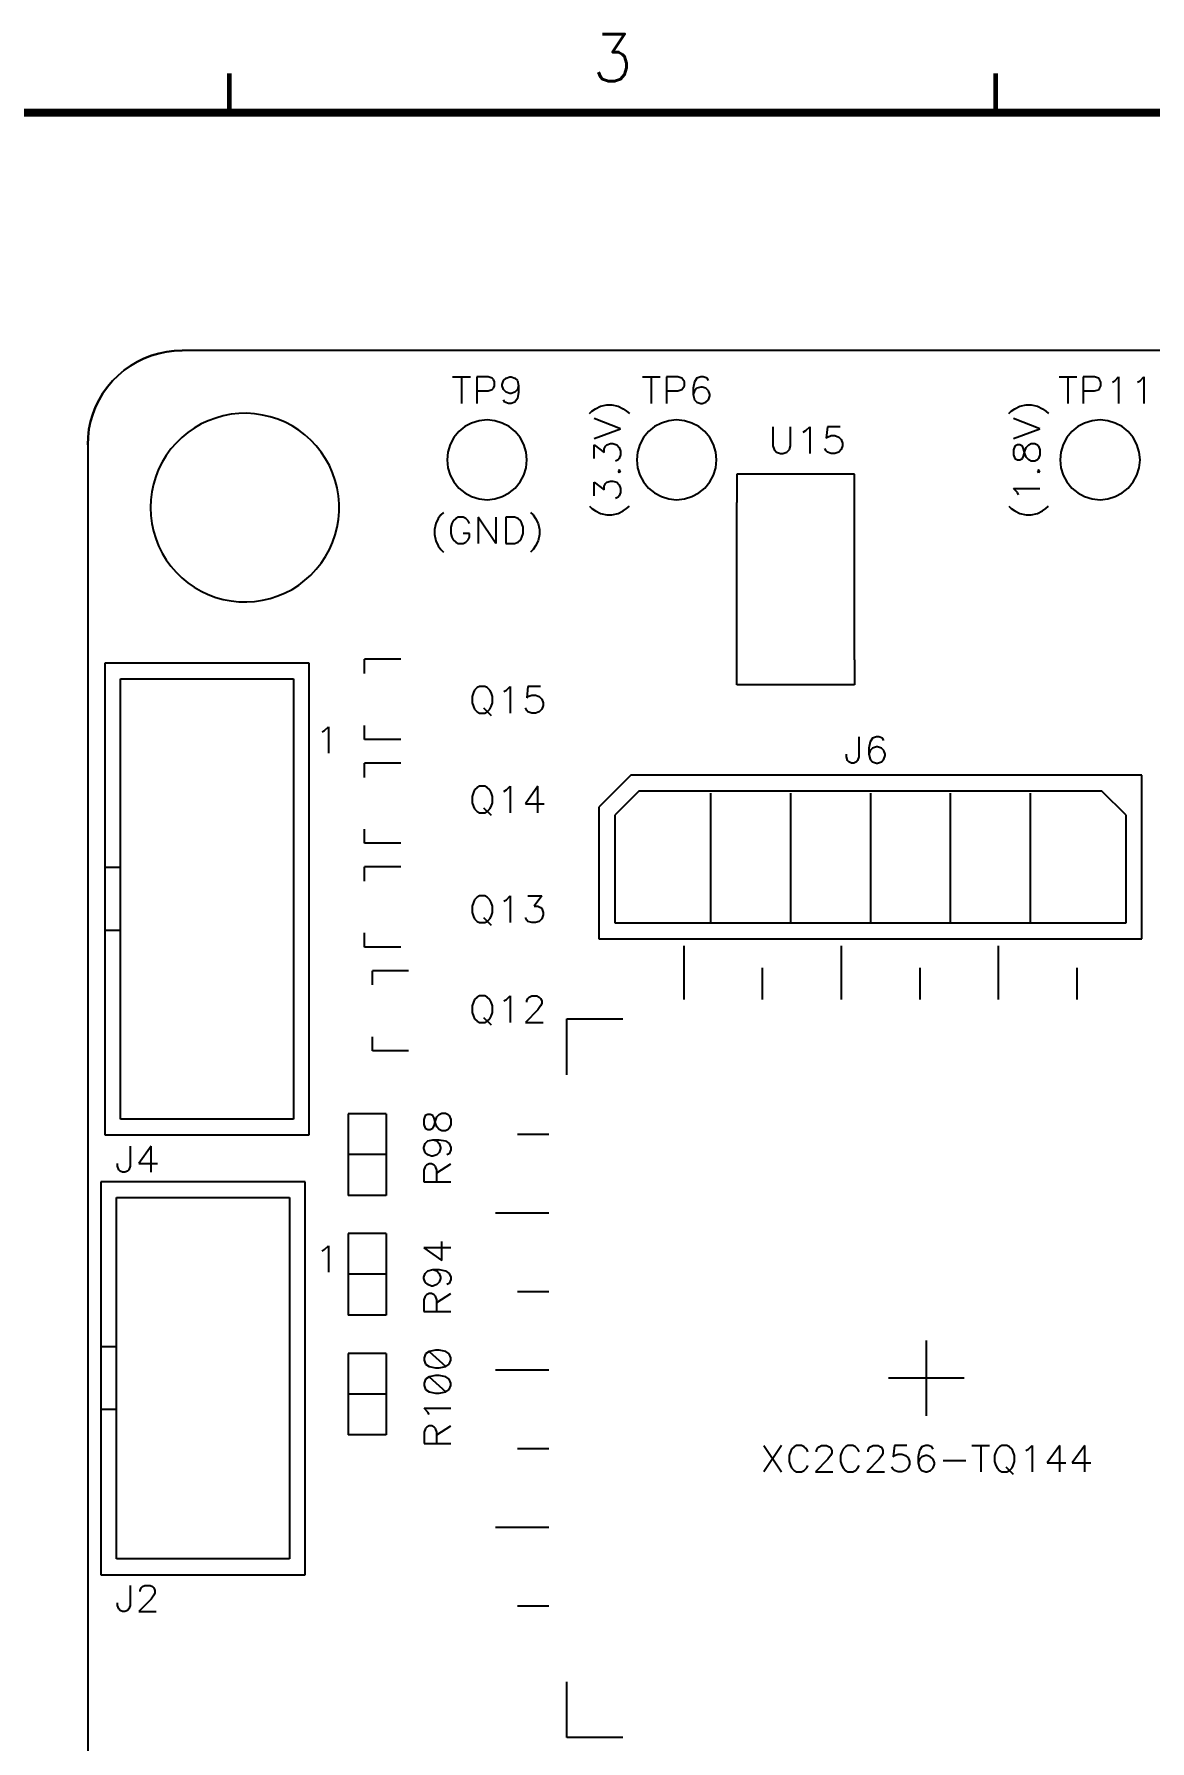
# Model space of a CAD drawing. Extents: x 295 to 953, y 10 to 290.
# Drawn here: x 577.1 to 648, y 181.4 to 290 of the extents above; entities that cross this region are included whole.
import ezdxf
from ezdxf.enums import TextEntityAlignment as Align

# ---------------------------------------------------------------- set-up
doc = ezdxf.new("R2010")
doc.units = 0
doc.header["$LTSCALE"] = 5
doc.header["$MEASUREMENT"] = 0
doc.layers.get('0').update_dxf_attribs({"linetype": 'CONTINUOUS', "lineweight": 25})
for name, color, linetype in [('130409_DV-DPH-A6_TSK', 10, 'CONTINUOUS'), ('문자', 4, 'CONTINUOUS'), ('테두리', 3, 'CONTINUOUS')]:
    doc.layers.add(name, color=color, linetype=linetype)
doc.styles.get("Standard").update_dxf_attribs({"font": 'simplex.shx'})

# ---------------------------------------------------------------- blocks, each defined once
blk = doc.blocks.new('C')
at = {"layer": '테두리'}
for points, const_width in [([(112.5, 287.5), (112.5, 285)], 0.3), ([(161.25, 287.5), (161.25, 285)], 0.3), ([(15, 285), (15, 15), (405, 15), (405, 285), (15, 285)], 0.5)]:
    blk.add_lwpolyline(points, dxfattribs=dict(at, const_width=const_width))
at = {"layer": '문자'}
blk.add_text('3', height=3, dxfattribs=at).set_placement((136.88, 288.5), align=Align.MIDDLE)

msp = doc.modelspace()

# ---------------------------------------------------------------- linework, layer by layer
at = {"layer": '130409_DV-DPH-A6_TSK', "color": 7}
for p, q in [((584.06, 269.37), (583.62, 269.16)), ((583.62, 269.16), (584.06, 269.37)), ((584.53, 269.56), (584.06, 269.37)), ((584.06, 269.37), (584.53, 269.56)), ((585, 269.69), (584.53, 269.56)), ((584.53, 269.56), (585, 269.69)), ((585.49, 269.8), (585, 269.69)), ((585, 269.69), (585.49, 269.8)), ((585.98, 269.86), (585.49, 269.8)), ((585.49, 269.8), (585.98, 269.86)), ((586.48, 269.88), (585.98, 269.86)), ((585.98, 269.86), (586.48, 269.88)), ((794.47, 269.88), (586.48, 269.88)), ((794.47, 269.88), (586.48, 269.88)), ((582.41, 268.29), (582.06, 267.94)), ((582.06, 267.94), (582.41, 268.29)), ((582.79, 268.62), (582.41, 268.29)), ((582.41, 268.29), (582.79, 268.62)), ((583.2, 268.9), (582.79, 268.62)), ((582.79, 268.62), (583.2, 268.9)), ((583.62, 269.16), (583.2, 268.9)), ((583.2, 268.9), (583.62, 269.16)), ((603.69, 268.2), (604.83, 268.2)), ((604.26, 268.2), (604.26, 266.5)), ((605.95, 268.2), (605.23, 268.2)), ((605.23, 268.2), (605.23, 266.5)), ((606.2, 268.12), (605.95, 268.2)), ((607.09, 268.12), (607.33, 268.2)), ((607.33, 268.2), (607.41, 268.2)), ((607.41, 268.2), (607.65, 268.12)), ((615.76, 268.2), (616.89, 268.2)), ((616.32, 268.2), (616.32, 266.5)), ((618.02, 268.2), (617.29, 268.2)), ((617.29, 268.2), (617.29, 266.5)), ((618.26, 268.12), (618.02, 268.2)), ((619.48, 268.2), (619.23, 268.12)), ((619.63, 268.2), (619.48, 268.2)), ((619.88, 268.12), (619.63, 268.2)), ((642.27, 268.19), (643.39, 268.19)), ((642.83, 268.19), (642.83, 266.5)), ((644.52, 268.19), (643.8, 268.19)), ((643.8, 268.19), (643.8, 266.5)), ((644.76, 268.11), (644.52, 268.19)), ((645.81, 267.95), (646.05, 268.19)), ((646.05, 268.19), (646.05, 266.5)), ((647.42, 267.95), (647.66, 268.19)), ((647.66, 268.19), (647.66, 266.5)), ((581.45, 267.16), (581.2, 266.74)), ((581.2, 266.74), (581.45, 267.16)), ((581.74, 267.57), (581.45, 267.16)), ((581.45, 267.16), (581.74, 267.57)), ((582.06, 267.94), (581.74, 267.57)), ((581.74, 267.57), (582.06, 267.94)), ((605.23, 267.31), (605.95, 267.31)), ((605.95, 267.31), (606.2, 267.39)), ((606.28, 268.04), (606.2, 268.12)), ((606.2, 267.39), (606.28, 267.47)), ((606.36, 267.88), (606.28, 268.04)), ((606.28, 267.47), (606.36, 267.63)), ((606.36, 267.63), (606.36, 267.88)), ((606.84, 267.71), (606.92, 267.96)), ((606.84, 267.63), (606.84, 267.71)), ((606.92, 267.39), (606.84, 267.63)), ((606.92, 267.96), (607.09, 268.12)), ((607.09, 267.23), (606.92, 267.39)), ((607.33, 267.15), (607.09, 267.23)), ((607.41, 267.15), (607.33, 267.15)), ((607.65, 267.23), (607.41, 267.15)), ((607.65, 268.12), (607.81, 267.96)), ((607.81, 267.39), (607.65, 267.23)), ((607.81, 267.96), (607.89, 267.63)), ((607.89, 267.63), (607.81, 267.39)), ((607.89, 267.23), (607.81, 266.82)), ((607.89, 267.63), (607.89, 267.23)), ((617.29, 267.31), (618.02, 267.31)), ((618.02, 267.31), (618.26, 267.39)), ((618.34, 268.04), (618.26, 268.12)), ((618.26, 267.39), (618.34, 267.47)), ((618.43, 267.88), (618.34, 268.04)), ((618.34, 267.47), (618.43, 267.63)), ((618.43, 267.63), (618.43, 267.88)), ((619.07, 267.88), (618.99, 267.47)), ((618.99, 267.47), (618.99, 267.07)), ((619.07, 267.31), (618.99, 267.07)), ((619.23, 268.12), (619.07, 267.88)), ((619.23, 267.47), (619.07, 267.31)), ((619.48, 267.55), (619.23, 267.47)), ((619.56, 267.55), (619.48, 267.55)), ((619.8, 267.47), (619.56, 267.55)), ((619.96, 267.31), (619.8, 267.47)), ((619.96, 267.96), (619.88, 268.12)), ((620.04, 267.07), (619.96, 267.31)), ((643.8, 267.3), (644.52, 267.3)), ((644.52, 267.3), (644.76, 267.38)), ((644.84, 268.03), (644.76, 268.11)), ((644.76, 267.38), (644.84, 267.46)), ((644.92, 267.86), (644.84, 268.03)), ((644.84, 267.46), (644.92, 267.63)), ((644.92, 267.63), (644.92, 267.86)), ((645.65, 267.86), (645.81, 267.95)), ((647.25, 267.86), (647.42, 267.95)), ((580.98, 266.29), (580.8, 265.83)), ((580.8, 265.83), (580.98, 266.29)), ((581.2, 266.74), (580.98, 266.29)), ((580.98, 266.29), (581.2, 266.74)), ((607.01, 266.58), (606.92, 266.74)), ((607.25, 266.5), (607.01, 266.58)), ((607.41, 266.5), (607.25, 266.5)), ((607.65, 266.58), (607.41, 266.5)), ((607.81, 266.82), (607.65, 266.58)), ((612.39, 265.86), (612.54, 266.02)), ((612.54, 266.02), (612.78, 266.17)), ((612.78, 266.17), (613.1, 266.33)), ((613.1, 266.33), (613.49, 266.41)), ((613.49, 266.41), (613.81, 266.41)), ((613.81, 266.41), (614.21, 266.33)), ((614.21, 266.33), (614.53, 266.17)), ((614.53, 266.17), (614.76, 266.02)), ((614.76, 266.02), (614.93, 265.86)), ((618.99, 267.07), (619.07, 266.74)), ((619.07, 266.74), (619.23, 266.58)), ((619.23, 266.58), (619.48, 266.5)), ((619.48, 266.5), (619.56, 266.5)), ((619.56, 266.5), (619.8, 266.58)), ((619.8, 266.58), (619.96, 266.74)), ((619.96, 266.74), (620.04, 266.99)), ((620.04, 266.99), (620.04, 267.07)), ((639.06, 265.86), (639.21, 266.02)), ((639.21, 266.02), (639.45, 266.17)), ((639.45, 266.17), (639.77, 266.33)), ((639.77, 266.33), (640.16, 266.41)), ((640.16, 266.41), (640.48, 266.41)), ((640.48, 266.41), (640.88, 266.33)), ((640.88, 266.33), (641.2, 266.17)), ((641.2, 266.17), (641.43, 266.02)), ((641.43, 266.02), (641.6, 265.86)), ((580.66, 265.35), (580.56, 264.87)), ((580.56, 264.87), (580.66, 265.35)), ((580.8, 265.83), (580.66, 265.35)), ((580.66, 265.35), (580.8, 265.83)), ((587.26, 264.94), (586.85, 264.66)), ((587.7, 265.2), (587.26, 264.94)), ((588.15, 265.41), (587.7, 265.2)), ((588.62, 265.58), (588.15, 265.41)), ((589.1, 265.72), (588.62, 265.58)), ((589.6, 265.82), (589.1, 265.72)), ((590.1, 265.87), (589.6, 265.82)), ((590.6, 265.88), (590.1, 265.87)), ((591.1, 265.85), (590.6, 265.88)), ((591.6, 265.77), (591.1, 265.85)), ((592.09, 265.66), (591.6, 265.77)), ((592.57, 265.5), (592.09, 265.66)), ((593.03, 265.31), (592.57, 265.5)), ((593.48, 265.08), (593.03, 265.31)), ((593.9, 264.81), (593.48, 265.08)), ((604.47, 265.03), (604.08, 264.72)), ((604.9, 265.26), (604.47, 265.03)), ((605.38, 265.41), (604.9, 265.26)), ((605.88, 265.46), (605.38, 265.41)), ((606.37, 265.41), (605.88, 265.46)), ((606.85, 265.26), (606.37, 265.41)), ((607.28, 265.03), (606.85, 265.26)), ((607.67, 264.72), (607.28, 265.03)), ((614.37, 264.9), (612.7, 265.54)), ((616.53, 265.03), (616.14, 264.72)), ((616.97, 265.26), (616.53, 265.03)), ((617.44, 265.41), (616.97, 265.26)), ((617.94, 265.46), (617.44, 265.41)), ((618.44, 265.41), (617.94, 265.46)), ((618.91, 265.26), (618.44, 265.41)), ((619.35, 265.03), (618.91, 265.26)), ((619.74, 264.72), (619.35, 265.03)), ((624.06, 265.02), (624.06, 263.81)), ((625.19, 263.81), (625.19, 265.02)), ((626.16, 264.78), (626.4, 265.02)), ((626.4, 265.02), (626.4, 263.32)), ((627.53, 265.02), (627.45, 264.29)), ((628.33, 265.02), (627.53, 265.02)), ((641.04, 264.9), (639.37, 265.54)), ((643.45, 265.03), (643.07, 264.72)), ((643.89, 265.26), (643.45, 265.03)), ((644.37, 265.41), (643.89, 265.26)), ((644.87, 265.46), (644.37, 265.41)), ((645.36, 265.41), (644.87, 265.46)), ((645.84, 265.26), (645.36, 265.41)), ((646.27, 265.03), (645.84, 265.26)), ((646.66, 264.72), (646.27, 265.03)), ((580.5, 264.37), (580.48, 263.88)), ((580.48, 263.88), (580.5, 264.37)), ((580.48, 263.88), (580.48, 75.88)), ((580.48, 263.88), (580.48, 75.88)), ((580.56, 264.87), (580.5, 264.37)), ((580.5, 264.37), (580.56, 264.87)), ((586.1, 263.99), (585.77, 263.61)), ((586.46, 264.34), (586.1, 263.99)), ((586.85, 264.66), (586.46, 264.34)), ((594.3, 264.5), (593.9, 264.81)), ((594.67, 264.17), (594.3, 264.5)), ((595.02, 263.8), (594.67, 264.17)), ((603.53, 263.89), (603.38, 263.41)), ((603.76, 264.33), (603.53, 263.89)), ((604.08, 264.72), (603.76, 264.33)), ((607.99, 264.33), (607.67, 264.72)), ((608.22, 263.89), (607.99, 264.33)), ((608.37, 263.41), (608.22, 263.89)), ((612.7, 264.27), (614.37, 264.9)), ((612.7, 263), (612.7, 263.87)), ((612.7, 263.87), (613.33, 263.39)), ((613.42, 263.79), (613.49, 263.87)), ((613.49, 263.87), (613.73, 263.95)), ((613.73, 263.95), (613.89, 263.95)), ((613.89, 263.95), (614.13, 263.87)), ((614.13, 263.87), (614.29, 263.71)), ((615.6, 263.89), (615.45, 263.41)), ((615.83, 264.33), (615.6, 263.89)), ((616.14, 264.72), (615.83, 264.33)), ((620.05, 264.33), (619.74, 264.72)), ((620.28, 263.89), (620.05, 264.33)), ((620.43, 263.41), (620.28, 263.89)), ((625.99, 264.69), (626.16, 264.78)), ((627.45, 264.29), (627.53, 264.37)), ((627.53, 264.37), (627.77, 264.46)), ((627.77, 264.46), (628.01, 264.46)), ((628.01, 264.46), (628.25, 264.37)), ((628.25, 264.37), (628.41, 264.21)), ((628.41, 264.21), (628.49, 263.97)), ((628.49, 263.97), (628.49, 263.81)), ((639.37, 264.27), (641.04, 264.9)), ((639.61, 263.87), (639.45, 263.79)), ((639.77, 263.87), (639.61, 263.87)), ((639.93, 263.79), (639.77, 263.87)), ((640.16, 263.71), (640.33, 263.87)), ((640.33, 263.87), (640.48, 263.95)), ((640.48, 263.95), (640.72, 263.95)), ((640.72, 263.95), (640.88, 263.87)), ((640.88, 263.87), (640.96, 263.79)), ((642.52, 263.89), (642.37, 263.41)), ((642.75, 264.33), (642.52, 263.89)), ((643.07, 264.72), (642.75, 264.33)), ((646.97, 264.33), (646.66, 264.72)), ((647.21, 263.89), (646.97, 264.33)), ((647.36, 263.41), (647.21, 263.89)), ((585.22, 262.77), (584.99, 262.32)), ((585.48, 263.2), (585.22, 262.77)), ((585.77, 263.61), (585.48, 263.2)), ((595.33, 263.4), (595.02, 263.8)), ((595.61, 262.99), (595.33, 263.4)), ((595.85, 262.55), (595.61, 262.99)), ((603.38, 263.41), (603.34, 262.92)), ((603.34, 262.92), (603.38, 262.42)), ((608.42, 262.92), (608.37, 263.41)), ((608.37, 262.42), (608.42, 262.92)), ((613.33, 263.63), (613.42, 263.79)), ((613.33, 263.39), (613.33, 263.63)), ((614.21, 262.92), (614.05, 262.84)), ((614.29, 263), (614.21, 262.92)), ((614.29, 263.71), (614.37, 263.48)), ((614.37, 263.24), (614.29, 263)), ((614.37, 263.48), (614.37, 263.24)), ((615.45, 263.41), (615.4, 262.92)), ((615.4, 262.92), (615.45, 262.42)), ((620.48, 262.92), (620.43, 263.41)), ((620.43, 262.42), (620.48, 262.92)), ((624.06, 263.81), (624.14, 263.57)), ((624.14, 263.57), (624.3, 263.4)), ((624.3, 263.4), (624.54, 263.32)), ((624.54, 263.32), (624.7, 263.32)), ((624.7, 263.32), (624.94, 263.4)), ((624.94, 263.4), (625.11, 263.57)), ((625.11, 263.57), (625.19, 263.81)), ((627.45, 263.49), (627.37, 263.65)), ((627.53, 263.4), (627.45, 263.49)), ((627.77, 263.32), (627.53, 263.4)), ((628.01, 263.32), (627.77, 263.32)), ((628.25, 263.4), (628.01, 263.32)), ((628.41, 263.57), (628.25, 263.4)), ((628.49, 263.81), (628.41, 263.57)), ((639.45, 263.79), (639.37, 263.56)), ((639.37, 263.56), (639.37, 263.24)), ((639.37, 263.24), (639.45, 263)), ((639.45, 263), (639.61, 262.92)), ((639.61, 262.92), (639.77, 262.92)), ((639.77, 262.92), (639.93, 263)), ((640, 263.63), (639.93, 263.79)), ((639.93, 263), (640, 263.16)), ((640.09, 263.32), (640, 263.63)), ((640, 263.16), (640.09, 263.48)), ((640.09, 263.48), (640.16, 263.71)), ((640.16, 263.08), (640.09, 263.32)), ((640.33, 262.92), (640.16, 263.08)), ((640.48, 262.84), (640.33, 262.92)), ((640.72, 262.84), (640.48, 262.84)), ((640.88, 262.92), (640.72, 262.84)), ((640.96, 263), (640.88, 262.92)), ((640.96, 263.79), (641.04, 263.56)), ((641.04, 263.24), (640.96, 263)), ((641.04, 263.56), (641.04, 263.24)), ((642.37, 263.41), (642.33, 262.92)), ((642.33, 262.92), (642.37, 262.42)), ((647.41, 262.92), (647.36, 263.41)), ((647.36, 262.42), (647.41, 262.92)), ((584.81, 261.86), (584.66, 261.37)), ((584.99, 262.32), (584.81, 261.86)), ((596.05, 262.09), (595.85, 262.55)), ((596.22, 261.61), (596.05, 262.09)), ((603.38, 262.42), (603.53, 261.95)), ((603.53, 261.95), (603.76, 261.51)), ((607.99, 261.51), (608.22, 261.95)), ((608.22, 261.95), (608.37, 262.42)), ((614.29, 262.28), (614.21, 262.21)), ((614.21, 262.21), (614.29, 262.12)), ((614.37, 262.21), (614.29, 262.28)), ((614.29, 262.12), (614.37, 262.21)), ((615.45, 262.42), (615.6, 261.95)), ((615.6, 261.95), (615.83, 261.51)), ((620.05, 261.51), (620.28, 261.95)), ((620.28, 261.95), (620.43, 262.42)), ((629.26, 262), (621.76, 262)), ((621.76, 262), (621.76, 260.2)), ((629.26, 250.2), (629.26, 262)), ((640.96, 262.28), (640.88, 262.21)), ((640.88, 262.21), (640.96, 262.12)), ((641.04, 262.21), (640.96, 262.28)), ((640.96, 262.12), (641.04, 262.21)), ((642.37, 262.42), (642.52, 261.95)), ((642.52, 261.95), (642.75, 261.51)), ((646.97, 261.51), (647.21, 261.95)), ((647.21, 261.95), (647.36, 262.42)), ((584.56, 260.88), (584.5, 260.38)), ((584.66, 261.37), (584.56, 260.88)), ((596.34, 261.13), (596.22, 261.61)), ((596.43, 260.63), (596.34, 261.13)), ((596.47, 260.13), (596.43, 260.63)), ((603.76, 261.51), (604.08, 261.12)), ((604.08, 261.12), (604.47, 260.81)), ((604.47, 260.81), (604.9, 260.58)), ((604.9, 260.58), (605.38, 260.43)), ((606.37, 260.43), (606.85, 260.58)), ((606.85, 260.58), (607.28, 260.81)), ((607.28, 260.81), (607.67, 261.12)), ((607.67, 261.12), (607.99, 261.51)), ((612.7, 260.62), (612.7, 261.49)), ((612.7, 261.49), (613.33, 261.01)), ((613.33, 261.25), (613.42, 261.41)), ((613.33, 261.01), (613.33, 261.25)), ((613.42, 261.41), (613.49, 261.49)), ((613.49, 261.49), (613.73, 261.57)), ((613.73, 261.57), (613.89, 261.57)), ((613.89, 261.57), (614.13, 261.49)), ((614.13, 261.49), (614.29, 261.33)), ((614.29, 260.62), (614.21, 260.54)), ((614.29, 261.33), (614.37, 261.09)), ((614.37, 260.85), (614.29, 260.62)), ((614.37, 261.09), (614.37, 260.85)), ((615.83, 261.51), (616.14, 261.12)), ((616.14, 261.12), (616.53, 260.81)), ((616.53, 260.81), (616.97, 260.58)), ((616.97, 260.58), (617.44, 260.43)), ((618.44, 260.43), (618.91, 260.58)), ((618.91, 260.58), (619.35, 260.81)), ((619.35, 260.81), (619.74, 261.12)), ((619.74, 261.12), (620.05, 261.51)), ((639.61, 260.85), (639.37, 261.09)), ((639.37, 261.09), (641.04, 261.09)), ((639.69, 260.7), (639.61, 260.85)), ((642.75, 261.51), (643.07, 261.12)), ((643.07, 261.12), (643.45, 260.81)), ((643.45, 260.81), (643.89, 260.58)), ((643.89, 260.58), (644.37, 260.43)), ((645.36, 260.43), (645.84, 260.58)), ((645.84, 260.58), (646.27, 260.81)), ((646.27, 260.81), (646.66, 261.12)), ((646.66, 261.12), (646.97, 261.51)), ((584.5, 260.38), (584.48, 259.88)), ((584.48, 259.88), (584.5, 259.38)), ((596.43, 259.13), (596.47, 259.63)), ((596.47, 259.63), (596.47, 260.13)), ((603.1, 259.58), (602.94, 259.43)), ((605.38, 260.43), (605.88, 260.38)), ((605.88, 260.38), (606.37, 260.43)), ((608.65, 259.58), (608.81, 259.43)), ((612.39, 259.98), (612.54, 259.82)), ((612.54, 259.82), (612.78, 259.67)), ((612.78, 259.67), (613.1, 259.51)), ((613.1, 259.51), (613.49, 259.43)), ((613.81, 259.43), (614.21, 259.51)), ((614.21, 260.54), (614.05, 260.46)), ((614.21, 259.51), (614.53, 259.67)), ((614.53, 259.67), (614.76, 259.82)), ((614.76, 259.82), (614.93, 259.98)), ((617.44, 260.43), (617.94, 260.38)), ((617.94, 260.38), (618.44, 260.43)), ((621.76, 248.6), (621.76, 260.2)), ((639.06, 259.98), (639.21, 259.82)), ((639.21, 259.82), (639.45, 259.67)), ((639.45, 259.67), (639.77, 259.51)), ((639.77, 259.51), (640.16, 259.43)), ((640.48, 259.43), (640.88, 259.51)), ((640.88, 259.51), (641.2, 259.67)), ((641.2, 259.67), (641.43, 259.82)), ((641.43, 259.82), (641.6, 259.98)), ((644.37, 260.43), (644.87, 260.38)), ((644.87, 260.38), (645.36, 260.43)), ((584.5, 259.38), (584.56, 258.88)), ((584.56, 258.88), (584.66, 258.39)), ((596.22, 258.15), (596.34, 258.63)), ((596.34, 258.63), (596.43, 259.13)), ((602.62, 258.87), (602.54, 258.48)), ((602.54, 258.48), (602.54, 258.16)), ((602.78, 259.19), (602.62, 258.87)), ((602.94, 259.43), (602.78, 259.19)), ((603.65, 258.87), (603.57, 258.63)), ((603.57, 258.63), (603.57, 258.24)), ((603.73, 259.03), (603.65, 258.87)), ((603.89, 259.19), (603.73, 259.03)), ((604.05, 259.27), (603.89, 259.19)), ((604.37, 259.27), (604.05, 259.27)), ((604.53, 259.19), (604.37, 259.27)), ((604.68, 259.03), (604.53, 259.19)), ((604.77, 258.87), (604.68, 259.03)), ((606.43, 257.6), (605.32, 259.27)), ((605.32, 259.27), (605.32, 257.6)), ((606.43, 259.27), (606.43, 257.6)), ((607.07, 259.27), (607.07, 257.6)), ((607.62, 259.27), (607.07, 259.27)), ((607.86, 259.19), (607.62, 259.27)), ((608.02, 259.03), (607.86, 259.19)), ((608.1, 258.87), (608.02, 259.03)), ((608.18, 258.63), (608.1, 258.87)), ((608.18, 258.24), (608.18, 258.63)), ((608.81, 259.43), (608.97, 259.19)), ((608.97, 259.19), (609.13, 258.87)), ((609.13, 258.87), (609.21, 258.48)), ((609.21, 258.48), (609.21, 258.16)), ((613.49, 259.43), (613.81, 259.43)), ((640.16, 259.43), (640.48, 259.43)), ((584.66, 258.39), (584.81, 257.91)), ((584.81, 257.91), (584.99, 257.44)), ((584.99, 257.44), (585.22, 256.99)), ((595.85, 257.21), (596.05, 257.67)), ((596.05, 257.67), (596.22, 258.15)), ((602.54, 258.16), (602.62, 257.76)), ((602.62, 257.76), (602.78, 257.44)), ((602.78, 257.44), (602.94, 257.21)), ((603.57, 258.24), (603.65, 258)), ((603.65, 258), (603.73, 257.84)), ((603.73, 257.84), (603.89, 257.68)), ((603.89, 257.68), (604.05, 257.6)), ((604.05, 257.6), (604.37, 257.6)), ((604.77, 258.24), (604.37, 258.24)), ((604.37, 257.6), (604.53, 257.68)), ((604.53, 257.68), (604.68, 257.84)), ((604.68, 257.84), (604.77, 258)), ((604.77, 258), (604.77, 258.24)), ((607.07, 257.6), (607.62, 257.6)), ((607.62, 257.6), (607.86, 257.68)), ((607.86, 257.68), (608.02, 257.84)), ((608.02, 257.84), (608.1, 258)), ((608.1, 258), (608.18, 258.24)), ((608.97, 257.44), (608.81, 257.21)), ((609.13, 257.76), (608.97, 257.44)), ((609.21, 258.16), (609.13, 257.76)), ((585.22, 256.99), (585.48, 256.56)), ((585.48, 256.56), (585.77, 256.15)), ((595.02, 255.96), (595.33, 256.35)), ((595.33, 256.35), (595.61, 256.77)), ((595.61, 256.77), (595.85, 257.21)), ((602.94, 257.21), (603.1, 257.04)), ((608.81, 257.21), (608.65, 257.04)), ((585.77, 256.15), (586.1, 255.77)), ((586.1, 255.77), (586.46, 255.42)), ((586.46, 255.42), (586.85, 255.1)), ((593.9, 254.95), (594.3, 255.26)), ((594.3, 255.26), (594.67, 255.59)), ((594.67, 255.59), (595.02, 255.96)), ((586.85, 255.1), (587.26, 254.81)), ((587.26, 254.81), (587.7, 254.56)), ((587.7, 254.56), (588.15, 254.35)), ((588.15, 254.35), (588.62, 254.17)), ((588.62, 254.17), (589.1, 254.04)), ((591.6, 253.99), (592.09, 254.1)), ((592.09, 254.1), (592.57, 254.26)), ((592.57, 254.26), (593.03, 254.45)), ((593.03, 254.45), (593.48, 254.68)), ((593.48, 254.68), (593.9, 254.95)), ((589.1, 254.04), (589.6, 253.95)), ((589.6, 253.95), (590.1, 253.89)), ((590.1, 253.89), (590.6, 253.88)), ((590.6, 253.88), (591.1, 253.91)), ((591.1, 253.91), (591.6, 253.99)), ((581.57, 249.98), (581.57, 219.98)), ((594.57, 249.98), (581.57, 249.98)), ((594.57, 219.98), (594.57, 249.98)), ((600.39, 250.23), (598.08, 250.23)), ((598.08, 249.33), (598.08, 250.23)), ((629.26, 250.2), (629.26, 248.6)), ((582.57, 220.98), (582.57, 248.98)), ((582.57, 248.98), (593.57, 248.98)), ((593.57, 248.98), (593.57, 220.98)), ((605.01, 248.11), (604.93, 247.86)), ((604.93, 247.86), (604.93, 247.46)), ((605.09, 248.27), (605.01, 248.11)), ((605.25, 248.43), (605.09, 248.27)), ((605.41, 248.51), (605.25, 248.43)), ((605.74, 248.51), (605.41, 248.51)), ((605.89, 248.43), (605.74, 248.51)), ((606.06, 248.27), (605.89, 248.43)), ((606.14, 248.11), (606.06, 248.27)), ((606.22, 247.86), (606.14, 248.11)), ((606.22, 247.46), (606.22, 247.86)), ((606.94, 248.18), (607.11, 248.27)), ((607.11, 248.27), (607.35, 248.51)), ((607.35, 248.51), (607.35, 246.81)), ((608.48, 248.51), (608.4, 247.78)), ((608.4, 247.78), (608.48, 247.86)), ((609.28, 248.51), (608.48, 248.51)), ((608.48, 247.86), (608.72, 247.95)), ((608.72, 247.95), (608.96, 247.95)), ((608.96, 247.95), (609.2, 247.86)), ((609.2, 247.86), (609.36, 247.7)), ((609.36, 247.7), (609.44, 247.46)), ((629.26, 248.6), (621.76, 248.6)), ((604.93, 247.46), (605.01, 247.22)), ((605.01, 247.22), (605.09, 247.06)), ((605.09, 247.06), (605.25, 246.89)), ((605.25, 246.89), (605.41, 246.81)), ((605.41, 246.81), (605.74, 246.81)), ((605.65, 247.14), (606.14, 246.66)), ((605.74, 246.81), (605.89, 246.89)), ((605.89, 246.89), (606.06, 247.06)), ((606.06, 247.06), (606.14, 247.22)), ((606.14, 247.22), (606.22, 247.46)), ((608.4, 246.98), (608.32, 247.14)), ((608.48, 246.89), (608.4, 246.98)), ((608.72, 246.81), (608.48, 246.89)), ((608.96, 246.81), (608.72, 246.81)), ((609.2, 246.89), (608.96, 246.81)), ((609.36, 247.06), (609.2, 246.89)), ((609.44, 247.3), (609.36, 247.06)), ((609.44, 247.46), (609.44, 247.3)), ((595.4, 245.61), (595.55, 245.7)), ((595.55, 245.7), (595.79, 245.93)), ((595.79, 245.93), (595.79, 244.27)), ((598.08, 245.13), (598.08, 246.03)), ((600.39, 245.13), (598.08, 245.13)), ((629.53, 245.3), (629.53, 244.03)), ((630.24, 244.98), (630.17, 244.58)), ((630.17, 244.58), (630.17, 244.19)), ((630.24, 244.43), (630.17, 244.19)), ((630.4, 245.22), (630.24, 244.98)), ((630.4, 244.58), (630.24, 244.43)), ((630.64, 245.3), (630.4, 245.22)), ((630.64, 244.66), (630.4, 244.58)), ((630.8, 245.3), (630.64, 245.3)), ((630.72, 244.66), (630.64, 244.66)), ((630.96, 244.58), (630.72, 244.66)), ((631.04, 245.22), (630.8, 245.3)), ((631.11, 244.43), (630.96, 244.58)), ((631.11, 245.06), (631.04, 245.22)), ((631.2, 244.19), (631.11, 244.43)), ((600.39, 243.62), (598.08, 243.62)), ((598.08, 242.72), (598.08, 243.62)), ((628.74, 244.03), (628.74, 244.19)), ((628.81, 243.79), (628.74, 244.03)), ((628.9, 243.71), (628.81, 243.79)), ((629.05, 243.63), (628.9, 243.71)), ((629.21, 243.63), (629.05, 243.63)), ((629.37, 243.71), (629.21, 243.63)), ((629.45, 243.79), (629.37, 243.71)), ((629.53, 244.03), (629.45, 243.79)), ((630.17, 244.19), (630.24, 243.87)), ((630.24, 243.87), (630.4, 243.71)), ((630.4, 243.71), (630.64, 243.63)), ((630.64, 243.63), (630.72, 243.63)), ((630.72, 243.63), (630.96, 243.71)), ((630.96, 243.71), (631.11, 243.87)), ((631.11, 243.87), (631.2, 244.11)), ((631.2, 244.11), (631.2, 244.19)), ((605.41, 242.16), (605.25, 242.08)), ((605.74, 242.16), (605.41, 242.16)), ((605.89, 242.08), (605.74, 242.16)), ((607.11, 241.92), (607.35, 242.16)), ((607.35, 242.16), (607.35, 240.46)), ((609.12, 242.16), (608.32, 241.03)), ((609.12, 240.46), (609.12, 242.16)), ((615.02, 242.86), (612.99, 240.82)), ((647.53, 242.86), (615.02, 242.86)), ((647.53, 241.08), (647.53, 242.86)), ((605.01, 241.76), (604.93, 241.51)), ((604.93, 241.51), (604.93, 241.11)), ((604.93, 241.11), (605.01, 240.87)), ((605.09, 241.92), (605.01, 241.76)), ((605.25, 242.08), (605.09, 241.92)), ((606.06, 241.92), (605.89, 242.08)), ((606.14, 241.76), (606.06, 241.92)), ((606.22, 241.51), (606.14, 241.76)), ((606.14, 240.87), (606.22, 241.11)), ((606.22, 241.11), (606.22, 241.51)), ((606.94, 241.83), (607.11, 241.92)), ((608.32, 241.03), (609.52, 241.03)), ((615.53, 241.84), (614.01, 240.32)), ((644.99, 241.84), (615.53, 241.84)), ((620.1, 241.71), (620.1, 233.46)), ((625.18, 241.71), (625.18, 233.46)), ((630.26, 241.71), (630.26, 233.46)), ((635.34, 241.71), (635.34, 233.46)), ((640.42, 241.71), (640.42, 233.46)), ((646.52, 240.32), (644.99, 241.84)), ((647.53, 232.44), (647.53, 241.08)), ((605.01, 240.87), (605.09, 240.71)), ((605.09, 240.71), (605.25, 240.54)), ((605.25, 240.54), (605.41, 240.46)), ((605.41, 240.46), (605.74, 240.46)), ((605.65, 240.79), (606.14, 240.31)), ((605.74, 240.46), (605.89, 240.54)), ((605.89, 240.54), (606.06, 240.71)), ((606.06, 240.71), (606.14, 240.87)), ((612.99, 240.82), (612.99, 232.44)), ((614.01, 240.32), (614.01, 233.46)), ((646.52, 233.46), (646.52, 240.32)), ((598.08, 238.53), (598.08, 239.43)), ((600.39, 238.53), (598.08, 238.53)), ((582.57, 236.98), (581.57, 236.98)), ((600.39, 237.02), (598.08, 237.02)), ((598.08, 236.12), (598.08, 237.02)), ((605.01, 234.77), (604.93, 234.53)), ((604.93, 234.53), (604.93, 234.12)), ((605.09, 234.93), (605.01, 234.77)), ((605.25, 235.09), (605.09, 234.93)), ((605.41, 235.18), (605.25, 235.09)), ((605.74, 235.18), (605.41, 235.18)), ((605.89, 235.09), (605.74, 235.18)), ((606.06, 234.93), (605.89, 235.09)), ((606.14, 234.77), (606.06, 234.93)), ((606.22, 234.53), (606.14, 234.77)), ((606.22, 234.12), (606.22, 234.53)), ((606.94, 234.85), (607.11, 234.93)), ((607.11, 234.93), (607.35, 235.18)), ((607.35, 235.18), (607.35, 233.48)), ((608.48, 235.18), (609.36, 235.18)), ((609.36, 235.18), (608.88, 234.53)), ((608.88, 234.53), (609.12, 234.53)), ((609.12, 234.53), (609.28, 234.45)), ((604.93, 234.12), (605.01, 233.88)), ((605.01, 233.88), (605.09, 233.72)), ((605.09, 233.72), (605.25, 233.56)), ((605.25, 233.56), (605.41, 233.48)), ((605.41, 233.48), (605.74, 233.48)), ((605.65, 233.8), (606.14, 233.32)), ((605.74, 233.48), (605.89, 233.56)), ((605.89, 233.56), (606.06, 233.72)), ((606.06, 233.72), (606.14, 233.88)), ((606.14, 233.88), (606.22, 234.12)), ((608.4, 233.64), (608.32, 233.8)), ((608.48, 233.56), (608.4, 233.64)), ((608.72, 233.48), (608.48, 233.56)), ((608.96, 233.48), (608.72, 233.48)), ((609.2, 233.56), (608.96, 233.48)), ((609.36, 233.72), (609.2, 233.56)), ((609.28, 234.45), (609.36, 234.37)), ((609.36, 234.37), (609.44, 234.12)), ((609.44, 233.97), (609.36, 233.72)), ((609.44, 234.12), (609.44, 233.97)), ((614.01, 233.46), (646.52, 233.46)), ((582.57, 232.98), (581.57, 232.98)), ((598.08, 231.92), (598.08, 232.82)), ((612.99, 232.44), (647.53, 232.44)), ((600.39, 231.92), (598.08, 231.92)), ((618.41, 228.6), (618.41, 232)), ((628.42, 228.6), (628.42, 232)), ((638.41, 228.6), (638.41, 232)), ((600.89, 230.42), (598.59, 230.42)), ((598.59, 229.52), (598.59, 230.42)), ((623.41, 228.6), (623.41, 230.6)), ((633.42, 228.6), (633.42, 230.6)), ((643.41, 228.6), (643.41, 230.6)), ((605.01, 228.42), (604.93, 228.18)), ((604.93, 228.18), (604.93, 227.77)), ((605.09, 228.58), (605.01, 228.42)), ((605.25, 228.74), (605.09, 228.58)), ((605.41, 228.83), (605.25, 228.74)), ((605.74, 228.83), (605.41, 228.83)), ((605.89, 228.74), (605.74, 228.83)), ((606.06, 228.58), (605.89, 228.74)), ((606.14, 228.42), (606.06, 228.58)), ((606.22, 228.18), (606.14, 228.42)), ((606.22, 227.77), (606.22, 228.18)), ((606.94, 228.5), (607.11, 228.58)), ((607.11, 228.58), (607.35, 228.83)), ((607.35, 228.83), (607.35, 227.13)), ((608.4, 228.5), (608.48, 228.66)), ((608.4, 228.42), (608.4, 228.5)), ((608.48, 228.66), (608.55, 228.74)), ((608.55, 228.74), (608.72, 228.83)), ((608.72, 228.83), (609.04, 228.83)), ((609.04, 228.83), (609.2, 228.74)), ((609.28, 228.18), (609.12, 227.94)), ((609.2, 228.74), (609.28, 228.66)), ((609.28, 228.66), (609.36, 228.5)), ((609.36, 228.34), (609.28, 228.18)), ((609.36, 228.5), (609.36, 228.34)), ((604.93, 227.77), (605.01, 227.53)), ((605.01, 227.53), (605.09, 227.37)), ((605.09, 227.37), (605.25, 227.21)), ((605.25, 227.21), (605.41, 227.13)), ((605.41, 227.13), (605.74, 227.13)), ((605.65, 227.45), (606.14, 226.97)), ((605.74, 227.13), (605.89, 227.21)), ((605.89, 227.21), (606.06, 227.37)), ((606.06, 227.37), (606.14, 227.53)), ((606.14, 227.53), (606.22, 227.77)), ((609.12, 227.94), (608.32, 227.13)), ((608.32, 227.13), (609.44, 227.13)), ((610.96, 223.8), (610.96, 227.36)), ((610.96, 227.36), (614.51, 227.36)), ((598.59, 225.32), (598.59, 226.22)), ((600.89, 225.32), (598.59, 225.32)), ((593.57, 220.98), (582.57, 220.98)), ((597.05, 221.32), (597.05, 216.13)), ((599.46, 221.32), (597.05, 221.32)), ((599.46, 221.32), (599.46, 216.13)), ((601.95, 221.21), (601.87, 220.96)), ((601.87, 220.96), (601.87, 220.64)), ((601.87, 220.64), (601.95, 220.4)), ((602.11, 221.28), (601.95, 221.21)), ((602.27, 221.28), (602.11, 221.28)), ((602.43, 221.21), (602.27, 221.28)), ((602.51, 221.04), (602.43, 221.21)), ((602.43, 220.4), (602.51, 220.55)), ((602.6, 220.72), (602.51, 221.04)), ((602.51, 220.55), (602.6, 220.88)), ((602.6, 220.88), (602.68, 221.12)), ((602.68, 220.48), (602.6, 220.72)), ((602.68, 221.12), (602.84, 221.28)), ((602.84, 220.32), (602.68, 220.48)), ((602.84, 221.28), (603, 221.36)), ((603, 221.36), (603.24, 221.36)), ((603.24, 221.36), (603.4, 221.28)), ((603.4, 221.28), (603.48, 221.21)), ((603.48, 221.21), (603.57, 220.96)), ((603.57, 220.64), (603.48, 220.4)), ((603.57, 220.96), (603.57, 220.64)), ((581.57, 219.98), (594.57, 219.98)), ((601.87, 219.18), (601.95, 219.43)), ((601.95, 220.4), (602.11, 220.32)), ((601.95, 219.43), (602.11, 219.59)), ((602.11, 220.32), (602.27, 220.32)), ((602.11, 219.59), (602.43, 219.67)), ((602.27, 220.32), (602.43, 220.4)), ((602.43, 219.67), (602.68, 219.59)), ((602.43, 219.67), (602.84, 219.67)), ((602.68, 219.59), (602.84, 219.43)), ((603, 220.23), (602.84, 220.32)), ((602.84, 219.67), (603.24, 219.59)), ((602.84, 219.43), (602.92, 219.18)), ((603.24, 220.23), (603, 220.23)), ((603.4, 220.32), (603.24, 220.23)), ((603.24, 219.59), (603.48, 219.43)), ((603.48, 220.4), (603.4, 220.32)), ((603.48, 219.43), (603.57, 219.18)), ((609.81, 220), (607.81, 220)), ((583.18, 219.26), (583.18, 217.99)), ((584.52, 219.26), (583.73, 218.15)), ((584.52, 217.6), (584.52, 219.26)), ((599.46, 218.73), (597.05, 218.73)), ((601.87, 219.11), (601.87, 219.18)), ((601.95, 218.86), (601.87, 219.11)), ((602.11, 218.7), (601.95, 218.86)), ((602.35, 218.62), (602.11, 218.7)), ((602.43, 218.62), (602.35, 218.62)), ((602.68, 218.7), (602.43, 218.62)), ((602.84, 218.86), (602.68, 218.7)), ((602.92, 219.11), (602.84, 218.86)), ((602.92, 219.18), (602.92, 219.11)), ((603.48, 218.78), (603.32, 218.7)), ((603.57, 219.03), (603.48, 218.78)), ((603.57, 219.18), (603.57, 219.03)), ((582.38, 217.99), (582.38, 218.15)), ((582.46, 217.76), (582.38, 217.99)), ((582.54, 217.67), (582.46, 217.76)), ((582.7, 217.6), (582.54, 217.67)), ((582.85, 217.6), (582.7, 217.6)), ((583.02, 217.67), (582.85, 217.6)), ((583.09, 217.76), (583.02, 217.67)), ((583.18, 217.99), (583.09, 217.76)), ((583.73, 218.15), (584.92, 218.15)), ((601.95, 217.97), (601.87, 217.73)), ((601.87, 217.73), (601.87, 217)), ((602.03, 218.06), (601.95, 217.97)), ((602.19, 218.14), (602.03, 218.06)), ((602.35, 218.14), (602.19, 218.14)), ((602.51, 218.06), (602.35, 218.14)), ((602.6, 217.97), (602.51, 218.06)), ((602.68, 217.73), (602.6, 217.97)), ((602.68, 217.57), (603.57, 218.14)), ((602.68, 217), (602.68, 217.73)), ((581.32, 217), (581.32, 192)), ((594.32, 217), (581.32, 217)), ((594.32, 192), (594.32, 217)), ((599.46, 216.13), (597.05, 216.13)), ((601.87, 217), (603.57, 217)), ((582.32, 193), (582.32, 216)), ((582.32, 216), (593.31, 216)), ((593.31, 216), (593.31, 193)), ((609.81, 215), (606.42, 215)), ((595.55, 212.68), (595.79, 212.91)), ((595.79, 212.91), (595.79, 211.25)), ((597.05, 213.7), (597.05, 208.51)), ((599.46, 213.7), (597.05, 213.7)), ((599.46, 213.7), (599.46, 208.51)), ((603, 211.98), (603, 213.19)), ((595.4, 212.59), (595.55, 212.68)), ((603.57, 212.79), (601.87, 212.79)), ((601.87, 212.79), (603, 211.98)), ((599.46, 211.11), (597.05, 211.11)), ((601.87, 210.93), (601.95, 211.17)), ((601.87, 210.85), (601.87, 210.93)), ((601.95, 210.61), (601.87, 210.85)), ((601.95, 211.17), (602.11, 211.33)), ((602.11, 211.33), (602.43, 211.42)), ((602.43, 211.42), (602.68, 211.33)), ((602.43, 211.42), (602.84, 211.42)), ((602.68, 211.33), (602.84, 211.17)), ((602.84, 211.42), (603.24, 211.33)), ((602.84, 211.17), (602.92, 210.93)), ((602.92, 210.85), (602.84, 210.61)), ((602.92, 210.93), (602.92, 210.85)), ((603.24, 211.33), (603.48, 211.17)), ((603.48, 211.17), (603.57, 210.93)), ((603.57, 210.77), (603.48, 210.53)), ((603.57, 210.93), (603.57, 210.77)), ((601.95, 209.72), (601.87, 209.48)), ((602.11, 210.45), (601.95, 210.61)), ((602.03, 209.8), (601.95, 209.72)), ((602.19, 209.88), (602.03, 209.8)), ((602.35, 210.36), (602.11, 210.45)), ((602.35, 209.88), (602.19, 209.88)), ((602.43, 210.36), (602.35, 210.36)), ((602.51, 209.8), (602.35, 209.88)), ((602.68, 210.45), (602.43, 210.36)), ((602.6, 209.72), (602.51, 209.8)), ((602.68, 209.48), (602.6, 209.72)), ((602.84, 210.61), (602.68, 210.45)), ((602.68, 209.32), (603.57, 209.88)), ((603.48, 210.53), (603.32, 210.45)), ((609.81, 210), (607.81, 210)), ((599.46, 208.51), (597.05, 208.51)), ((601.87, 209.48), (601.87, 208.75)), ((601.87, 208.75), (603.57, 208.75)), ((602.68, 208.75), (602.68, 209.48)), ((582.32, 206.5), (581.32, 206.5)), ((633.82, 202.1), (633.82, 206.9)), ((597.05, 206.08), (597.05, 200.89)), ((599.46, 206.08), (597.05, 206.08)), ((599.46, 206.08), (599.46, 200.89)), ((601.96, 206.04), (601.88, 205.8)), ((601.88, 205.8), (601.88, 205.64)), ((601.88, 205.64), (601.96, 205.4)), ((602.2, 206.2), (601.96, 206.04)), ((601.96, 205.4), (602.2, 205.24)), ((602.6, 206.29), (602.2, 206.2)), ((602.2, 206.2), (603.25, 205.24)), ((602.2, 205.24), (602.6, 205.16)), ((602.84, 206.29), (602.6, 206.29)), ((603.25, 206.2), (602.84, 206.29)), ((602.84, 205.16), (603.25, 205.24)), ((603.48, 206.04), (603.25, 206.2)), ((603.25, 205.24), (603.48, 205.4)), ((603.57, 205.8), (603.48, 206.04)), ((603.48, 205.4), (603.57, 205.64)), ((603.57, 205.64), (603.57, 205.8)), ((601.96, 204.44), (601.88, 204.19)), ((601.88, 204.19), (601.88, 204.03)), ((602.2, 204.59), (601.96, 204.44)), ((602.6, 204.67), (602.2, 204.59)), ((602.2, 204.59), (603.25, 203.63)), ((602.6, 205.16), (602.84, 205.16)), ((602.84, 204.67), (602.6, 204.67)), ((603.25, 204.59), (602.84, 204.67)), ((603.48, 204.44), (603.25, 204.59)), ((603.57, 204.19), (603.48, 204.44)), ((603.57, 204.03), (603.57, 204.19)), ((609.81, 205), (606.42, 205)), ((636.22, 204.5), (631.41, 204.5)), ((599.46, 203.49), (597.05, 203.49)), ((601.88, 204.03), (601.96, 203.79)), ((601.96, 203.79), (602.2, 203.63)), ((602.2, 203.63), (602.6, 203.55)), ((602.6, 203.55), (602.84, 203.55)), ((602.84, 203.55), (603.25, 203.63)), ((603.25, 203.63), (603.48, 203.79)), ((603.48, 203.79), (603.57, 204.03)), ((582.32, 202.5), (581.32, 202.5)), ((602.12, 202.34), (601.88, 202.59)), ((601.88, 202.59), (603.57, 202.59)), ((602.2, 202.19), (602.12, 202.34)), ((599.46, 200.89), (597.05, 200.89)), ((601.96, 201.3), (601.88, 201.06)), ((601.88, 201.06), (601.88, 200.34)), ((602.04, 201.38), (601.96, 201.3)), ((602.2, 201.46), (602.04, 201.38)), ((602.36, 201.46), (602.2, 201.46)), ((602.52, 201.38), (602.36, 201.46)), ((602.6, 201.3), (602.52, 201.38)), ((602.68, 201.06), (602.6, 201.3)), ((602.68, 200.9), (603.57, 201.46)), ((602.68, 200.34), (602.68, 201.06)), ((601.88, 200.34), (603.57, 200.34)), ((609.81, 200), (607.81, 200)), ((624.61, 200.22), (623.49, 198.55)), ((623.49, 200.22), (624.61, 198.55)), ((625.17, 199.82), (625.09, 199.58)), ((625.25, 199.98), (625.17, 199.82)), ((625.41, 200.14), (625.25, 199.98)), ((625.57, 200.22), (625.41, 200.14)), ((625.89, 200.22), (625.57, 200.22)), ((626.05, 200.14), (625.89, 200.22)), ((626.21, 199.98), (626.05, 200.14)), ((626.28, 199.82), (626.21, 199.98)), ((626.84, 199.9), (626.92, 200.06)), ((626.84, 199.82), (626.84, 199.9)), ((626.92, 200.06), (627.01, 200.14)), ((627.01, 200.14), (627.16, 200.22)), ((627.16, 200.22), (627.48, 200.22)), ((627.48, 200.22), (627.64, 200.14)), ((627.64, 200.14), (627.72, 200.06)), ((627.72, 200.06), (627.8, 199.9)), ((627.8, 199.9), (627.8, 199.74)), ((628.44, 199.82), (628.36, 199.58)), ((628.52, 199.98), (628.44, 199.82)), ((628.68, 200.14), (628.52, 199.98)), ((628.83, 200.22), (628.68, 200.14)), ((629.15, 200.22), (628.83, 200.22)), ((629.31, 200.14), (629.15, 200.22)), ((629.47, 199.98), (629.31, 200.14)), ((629.55, 199.82), (629.47, 199.98)), ((630.11, 199.9), (630.19, 200.06)), ((630.11, 199.82), (630.11, 199.9)), ((630.19, 200.06), (630.27, 200.14)), ((630.27, 200.14), (630.43, 200.22)), ((630.43, 200.22), (630.75, 200.22)), ((630.75, 200.22), (630.91, 200.14)), ((630.91, 200.14), (630.99, 200.06)), ((630.99, 200.06), (631.06, 199.9)), ((631.06, 199.9), (631.06, 199.74)), ((631.79, 200.22), (631.7, 199.5)), ((632.58, 200.22), (631.79, 200.22)), ((633.38, 199.9), (633.3, 199.5)), ((633.54, 200.14), (633.38, 199.9)), ((633.78, 200.22), (633.54, 200.14)), ((633.93, 200.22), (633.78, 200.22)), ((634.17, 200.14), (633.93, 200.22)), ((634.25, 199.98), (634.17, 200.14)), ((636.72, 200.22), (637.84, 200.22)), ((637.28, 200.22), (637.28, 198.55)), ((638.24, 199.82), (638.16, 199.58)), ((638.32, 199.98), (638.24, 199.82)), ((638.48, 200.14), (638.32, 199.98)), ((638.63, 200.22), (638.48, 200.14)), ((638.95, 200.22), (638.63, 200.22)), ((639.11, 200.14), (638.95, 200.22)), ((639.27, 199.98), (639.11, 200.14)), ((639.35, 199.82), (639.27, 199.98)), ((639.43, 199.58), (639.35, 199.82)), ((640.15, 199.9), (640.31, 199.98)), ((640.31, 199.98), (640.55, 200.22)), ((640.55, 200.22), (640.55, 198.55)), ((642.3, 200.22), (641.5, 199.11)), ((642.3, 198.55), (642.3, 200.22)), ((643.9, 200.22), (643.1, 199.11)), ((643.9, 198.55), (643.9, 200.22)), ((625.09, 199.58), (625.09, 199.19)), ((625.09, 199.19), (625.17, 198.94)), ((625.17, 198.94), (625.25, 198.79)), ((625.25, 198.79), (625.41, 198.63)), ((626.05, 198.63), (626.21, 198.79)), ((626.21, 198.79), (626.28, 198.94)), ((627.56, 199.35), (626.76, 198.55)), ((627.72, 199.58), (627.56, 199.35)), ((627.8, 199.74), (627.72, 199.58)), ((628.36, 199.58), (628.36, 199.19)), ((628.36, 199.19), (628.44, 198.94)), ((628.44, 198.94), (628.52, 198.79)), ((628.52, 198.79), (628.68, 198.63)), ((629.31, 198.63), (629.47, 198.79)), ((629.47, 198.79), (629.55, 198.94)), ((630.83, 199.35), (630.03, 198.55)), ((630.99, 199.58), (630.83, 199.35)), ((631.06, 199.74), (630.99, 199.58)), ((631.7, 198.71), (631.62, 198.87)), ((631.7, 199.5), (631.79, 199.58)), ((631.79, 198.63), (631.7, 198.71)), ((631.79, 199.58), (632.02, 199.67)), ((632.02, 199.67), (632.26, 199.67)), ((632.26, 199.67), (632.5, 199.58)), ((632.5, 199.58), (632.66, 199.43)), ((632.66, 198.79), (632.5, 198.63)), ((632.66, 199.43), (632.74, 199.19)), ((632.74, 199.03), (632.66, 198.79)), ((632.74, 199.19), (632.74, 199.03)), ((633.3, 199.5), (633.3, 199.11)), ((633.38, 199.35), (633.3, 199.11)), ((633.3, 199.11), (633.38, 198.79)), ((633.54, 199.5), (633.38, 199.35)), ((633.38, 198.79), (633.54, 198.63)), ((633.78, 199.58), (633.54, 199.5)), ((633.85, 199.58), (633.78, 199.58)), ((634.09, 199.5), (633.85, 199.58)), ((634.25, 199.35), (634.09, 199.5)), ((634.09, 198.63), (634.25, 198.79)), ((634.33, 199.11), (634.25, 199.35)), ((634.25, 198.79), (634.33, 199.03)), ((634.33, 199.03), (634.33, 199.11)), ((634.89, 199.26), (636.33, 199.26)), ((638.16, 199.58), (638.16, 199.19)), ((638.16, 199.19), (638.24, 198.94)), ((638.24, 198.94), (638.32, 198.79)), ((638.32, 198.79), (638.48, 198.63)), ((638.87, 198.87), (639.35, 198.39)), ((639.11, 198.63), (639.27, 198.79)), ((639.27, 198.79), (639.35, 198.94)), ((639.35, 198.94), (639.43, 199.19)), ((639.43, 199.19), (639.43, 199.58)), ((641.5, 199.11), (642.7, 199.11)), ((643.1, 199.11), (644.29, 199.11)), ((625.41, 198.63), (625.57, 198.55)), ((625.57, 198.55), (625.89, 198.55)), ((625.89, 198.55), (626.05, 198.63)), ((626.76, 198.55), (627.88, 198.55)), ((628.68, 198.63), (628.83, 198.55)), ((628.83, 198.55), (629.15, 198.55)), ((629.15, 198.55), (629.31, 198.63)), ((630.03, 198.55), (631.15, 198.55)), ((632.02, 198.55), (631.79, 198.63)), ((632.26, 198.55), (632.02, 198.55)), ((632.5, 198.63), (632.26, 198.55)), ((633.54, 198.63), (633.78, 198.55)), ((633.78, 198.55), (633.85, 198.55)), ((633.85, 198.55), (634.09, 198.63)), ((638.48, 198.63), (638.63, 198.55)), ((638.63, 198.55), (638.95, 198.55)), ((638.95, 198.55), (639.11, 198.63)), ((609.81, 195), (606.42, 195)), ((593.31, 193), (582.32, 193)), ((581.32, 192), (594.32, 192)), ((583.18, 191.32), (583.18, 190.05)), ((583.81, 191), (583.89, 191.17)), ((583.89, 191.17), (583.97, 191.24)), ((583.97, 191.24), (584.12, 191.32)), ((584.12, 191.32), (584.45, 191.32)), ((584.45, 191.32), (584.6, 191.24)), ((584.6, 191.24), (584.68, 191.17)), ((584.68, 191.17), (584.76, 191)), ((582.38, 190.05), (582.38, 190.21)), ((582.46, 189.82), (582.38, 190.05)), ((583.18, 190.05), (583.09, 189.82)), ((584.52, 190.45), (583.73, 189.66)), ((583.81, 190.93), (583.81, 191)), ((584.68, 190.69), (584.52, 190.45)), ((584.76, 190.85), (584.68, 190.69)), ((584.76, 191), (584.76, 190.85)), ((582.54, 189.73), (582.46, 189.82)), ((582.7, 189.66), (582.54, 189.73)), ((582.85, 189.66), (582.7, 189.66)), ((583.02, 189.73), (582.85, 189.66)), ((583.09, 189.82), (583.02, 189.73)), ((583.73, 189.66), (584.84, 189.66)), ((609.81, 190), (607.81, 190)), ((610.96, 181.64), (610.96, 185.19)), ((614.51, 181.64), (610.96, 181.64))]:
    msp.add_line(p, q, dxfattribs=at)

# ---------------------------------------------------------------- block references
msp.add_blockref('C', (476.98, 0))

doc.saveas('drawing.dxf')
